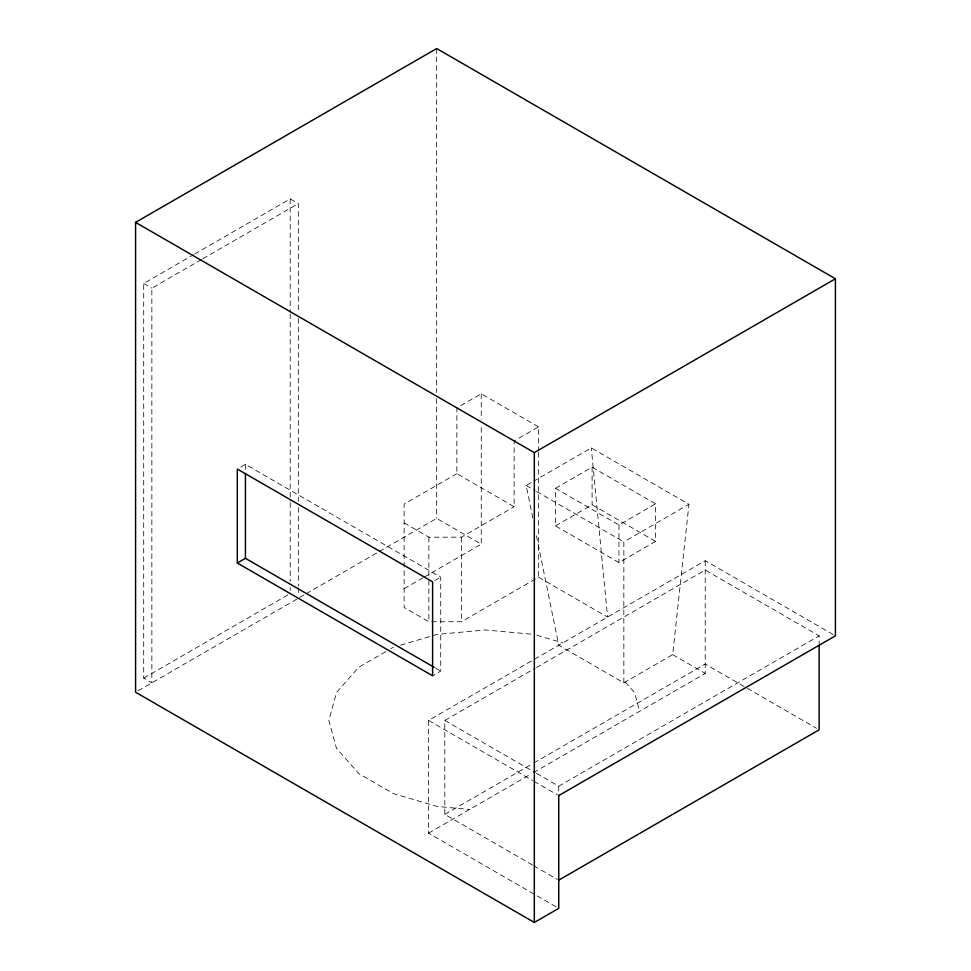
<?xml version="1.0" encoding="UTF-8"?>
<svg xmlns="http://www.w3.org/2000/svg" width="971" height="971" viewBox="0 0 971 971"><rect width="100%" height="100%" fill="white"/><g stroke="black" fill="none" stroke-linecap="round" stroke-linejoin="round"><path stroke-width="0.73" stroke-dasharray="4.86 3.64" d="M536.441 535.786L558.738 645.242L623.843 682.831L623.843 541.879L688.949 504.289L591.29 447.91L534.001 480.985M623.843 682.831L672.672 654.648L688.949 504.289M201.543 259.475L151.852 288.169L151.852 682.831L143.708 678.134L143.708 283.471L193.411 254.778M194.722 254.026L290.195 198.897L298.328 203.594L298.328 312.468M202.854 258.723L298.328 203.594M240.784 467.039L245.432 464.356L440.737 577.114L440.737 671.082L432.605 675.78M538.553 426.864L481.264 393.789L456.856 407.881L456.856 473.666L514.145 506.741L514.145 440.955L538.553 426.864L538.553 450.92M456.856 473.666L404.118 504.107L404.118 607.47L428.866 621.756L428.866 579.469M143.708 678.134L290.195 593.56M138.076 690.782L298.328 598.27M299.638 597.505L304.858 594.495M306.156 593.742L377.937 552.305M379.248 551.552L436.671 518.393L481.264 544.136L481.264 425.359M532.824 518.041L526.185 485.5L532.703 481.737M404.118 522.896L428.866 537.181L461.407 537.181L514.145 506.741M555.485 488.316L592.104 467.172L655.583 503.828L655.583 541.417L618.964 562.549L555.485 525.906L555.485 488.316L618.964 524.971L655.583 503.828M404.118 588.681L422.858 577.854M424.133 577.126L481.264 544.136M434.923 580.476L440.737 577.114M555.485 525.906L592.104 504.762L655.583 541.417M385.718 651.687L358.76 667.259L336.5 692.469L328.841 720.421L336.5 748.374L358.76 773.584L393.413 793.598L437.084 806.44L469.685 809.426M390.852 648.725L393.413 647.244M431.585 621.756L461.407 621.756L538.553 577.211L607.567 617.058L591.29 447.91M556.128 906.841L428.539 833.179L428.539 720.421L705.225 560.68L834.113 635.095M532.545 865.04L444.815 814.39L444.815 720.421L535.106 668.291M536.417 667.538L705.225 570.074L819.148 635.847L819.148 643.433M444.815 814.39L532.484 763.764M533.795 763.012L705.225 664.043L816.538 728.311M428.539 833.179L530.967 774.045M533.516 772.576L705.225 673.437L705.225 560.68M536.478 773.341L558.738 786.194L819.148 635.847M400.465 645.169L437.084 634.403L485.5 629.973L532.448 634.269M536.805 635.252L562.804 642.899M526.185 485.5L535.3 490.768M536.611 491.52L623.843 541.879M143.708 283.471L151.852 288.169M672.672 654.648L705.225 673.437M435.494 668.06L440.737 671.082M444.815 720.421L535.167 772.588M428.539 720.421L532.703 780.563M534.001 781.315L557.439 794.836M533.856 865.804L557.427 879.41M625.263 682.018L634.5 692.469L639.658 711.294M618.964 524.971L618.964 562.549M592.104 467.172L592.104 504.762M558.738 786.194L558.738 792.263M538.553 452.425L538.553 577.211M481.264 393.789L481.264 419.351M461.407 537.181L461.407 621.756M436.671 48.55L436.671 392.6M436.671 398.656L436.671 518.393M428.866 537.181L428.866 577.963M298.328 318.524L298.328 501.485M298.328 507.542L298.328 586.168M298.328 587.673L298.328 595.235M290.195 198.897L290.195 312.31M290.195 313.815L290.195 501.327M290.195 502.832L290.195 581.471M290.195 587.516L290.195 590.538M245.432 464.356L245.432 470.425"/><path stroke-width="1.46" d="M558.738 795.285L558.738 908.358L534.329 922.45L135.576 692.226L135.576 222.383L436.671 48.55L835.424 278.774L835.424 635.847L558.738 795.589M237.3 563.022L432.605 675.78L432.605 581.811L237.3 469.054L237.3 563.022L245.432 558.325L434.183 667.308M135.576 222.383L534.329 452.607L835.424 278.774M558.738 880.163L819.148 729.816L819.148 644.938M534.329 452.607L534.329 922.45M245.432 473.447L245.432 558.325"/></g></svg>
